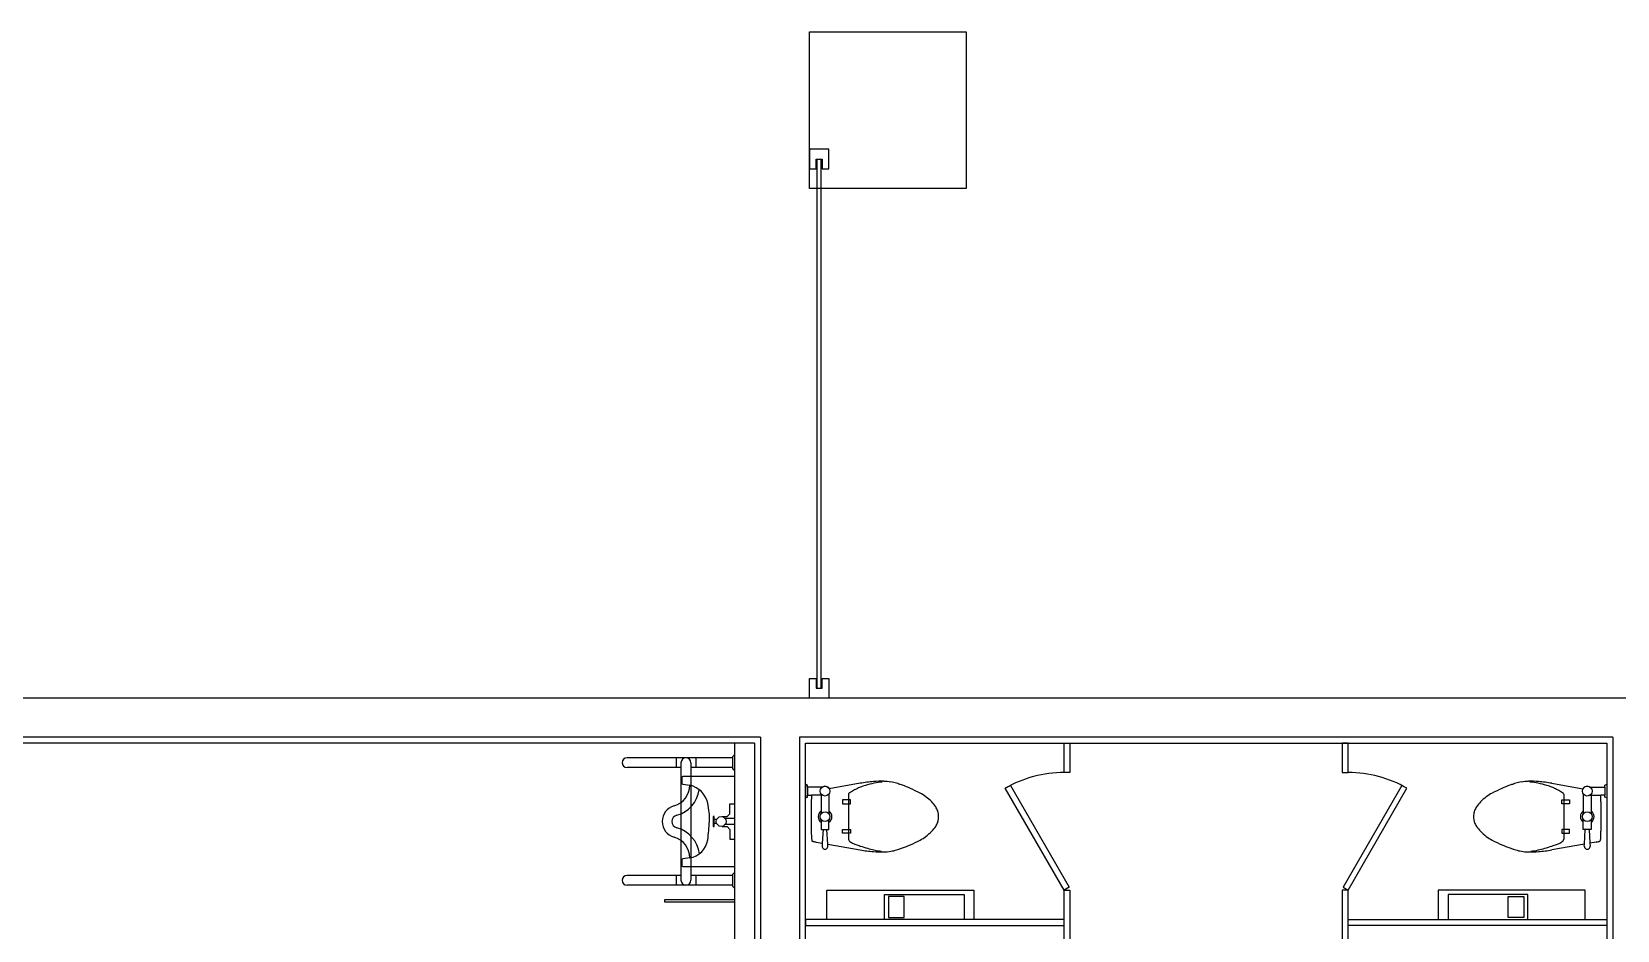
# Model space of a CAD drawing. Header units: millimetres. Extents: x -7718 to 421089, y 87466 to 341395.
# Drawn here: x 376084 to 384176, y 166724 to 171309 of the extents above; entities that cross this region are included whole.
import ezdxf

# ---------------------------------------------------------------- set-up
doc = ezdxf.new("R2010")
doc.units = ezdxf.units.MM
doc.header["$LTSCALE"] = 200
doc.header["$MEASUREMENT"] = 0
doc.layers.add('e-plan', color=9, linetype='CONTINUOUS')

msp = doc.modelspace()

# ---------------------------------------------------------------- linework, layer by layer
at = {"layer": 'e-plan', "ltscale": 0.5}
for p, q in [((380052.6, 171308.6), (380852.6, 171308.6)), ((380052.6, 170508.6), (380052.6, 171308.6)), ((380852.6, 171308.6), (380852.6, 170508.6)), ((380852.6, 170508.6), (380052.6, 170508.6))]:
    msp.add_line(p, q, dxfattribs=at)
at = {"layer": 'e-plan'}
for p, q in [((380087.6, 170708.6), (380052.6, 170708.6)), ((380052.6, 170708.6), (380052.6, 170608.6)), ((380117.6, 170708.6), (380087.6, 170708.6)), ((380152.6, 170708.6), (380117.6, 170708.6)), ((380152.6, 170608.6), (380152.6, 170708.6)), ((380052.6, 170608.6), (380087.6, 170608.6)), ((380087.6, 170608.6), (380087.6, 170658.6)), ((380087.6, 170658.6), (380117.6, 170658.6)), ((380092.6, 167958.6), (380092.6, 170658.6)), ((380112.6, 167958.6), (380112.6, 170658.6)), ((380117.6, 170658.6), (380117.6, 170608.6)), ((380117.6, 170608.6), (380152.6, 170608.6)), ((380052.6, 167908.6), (380052.6, 168008.6)), ((380052.6, 168008.6), (380087.6, 168008.6)), ((380087.6, 168008.6), (380087.6, 167958.6)), ((380117.6, 167958.6), (380117.6, 168008.6)), ((380117.6, 168008.6), (380152.6, 168008.6)), ((380152.6, 168008.6), (380152.6, 167908.6)), ((384352.6, 167908.6), (366602.6, 167908.6)), ((380087.6, 167908.6), (380052.6, 167908.6)), ((380087.6, 167958.6), (380117.6, 167958.6)), ((380117.6, 167908.6), (380087.6, 167908.6)), ((380152.6, 167908.6), (380117.6, 167908.6)), ((379802.6, 167708.6), (373193.4, 167708.6)), ((379772.6, 167678.6), (373208, 167678.6)), ((379772.6, 167678.6), (379772.6, 163988.6)), ((379802.6, 167708.6), (379802.6, 163958.6)), ((384152.6, 167708.6), (380002.6, 167708.6)), ((380002.6, 167708.6), (380002.6, 163958.6)), ((380032.6, 163988.6), (380032.6, 167678.6)), ((380032.6, 167678.6), (384122.6, 167678.6)), ((381352.6, 167528.6), (381352.6, 167678.6)), ((381352.6, 167678.6), (381382.6, 167678.6)), ((381382.6, 167678.6), (381382.6, 167528.6)), ((382802.6, 167678.6), (382772.6, 167678.6)), ((382772.6, 167678.6), (382772.6, 167528.6)), ((382802.6, 167528.6), (382802.6, 167678.6)), ((384122.6, 167678.6), (384122.6, 163988.6)), ((384152.6, 167708.6), (384152.6, 163958.6)), ((379402.6, 167503.6), (379402.6, 167473.6)), ((379672.6, 167508.6), (379407.6, 167508.6)), ((379672.6, 167048.6), (379672.6, 167508.6)), ((381382.6, 167528.6), (381352.6, 167528.6)), ((382772.6, 167528.6), (382802.6, 167528.6)), ((379407.6, 167468.6), (379442.6, 167463.6)), ((380032.6, 167468.6), (380032.6, 167398.6)), ((380042.6, 167463.6), (380032.6, 167468.6)), ((380042.6, 167453.6), (380042.6, 167463.6)), ((380042.6, 167453.6), (380042.6, 167413.6)), ((380117.6, 167453.6), (380042.6, 167453.6)), ((380312.6, 167473.6), (380154.5, 167445.7)), ((381052.6, 167448.2), (381078.6, 167463.2)), ((381352.6, 166928.6), (381052.6, 167448.2)), ((381078.6, 167463.2), (381378.6, 166943.6)), ((383076.6, 167463.2), (382776.6, 166943.6)), ((382802.6, 166928.6), (383102.6, 167448.2)), ((383102.6, 167448.2), (383076.6, 167463.2)), ((383842.6, 167473.6), (384000.7, 167445.7)), ((384037.6, 167453.6), (384112.6, 167453.6)), ((384112.6, 167463.6), (384122.6, 167468.6)), ((384112.6, 167453.6), (384112.6, 167463.6)), ((384112.6, 167453.6), (384112.6, 167413.6)), ((384122.6, 167468.6), (384122.6, 167398.6)), ((379647.6, 167318.6), (379647.6, 167368.6)), ((379647.6, 167368.6), (379672.6, 167368.6)), ((380032.6, 167398.6), (380042.6, 167403.6)), ((380042.6, 167403.6), (380042.6, 167413.6)), ((380042.6, 167413.6), (380063.9, 167413.6)), ((380062.6, 167378.6), (380062.6, 167303.6)), ((380117.6, 167413.6), (380063.9, 167413.6)), ((380112.6, 167418.6), (380112.6, 167318.6)), ((380152.6, 167418.6), (380152.6, 167318.6)), ((380262.6, 167388.6), (380222.6, 167388.6)), ((380222.6, 167388.6), (380222.6, 167368.6)), ((380222.6, 167368.6), (380262.6, 167368.6)), ((380252.6, 167418.6), (380252.6, 167303.6)), ((380262.6, 167368.6), (380262.6, 167388.6)), ((383892.6, 167368.6), (383892.6, 167388.6)), ((383892.6, 167388.6), (383932.6, 167388.6)), ((383932.6, 167368.6), (383892.6, 167368.6)), ((383902.6, 167418.6), (383902.6, 167303.6)), ((383932.6, 167388.6), (383932.6, 167368.6)), ((384002.6, 167418.6), (384002.6, 167318.6)), ((384037.6, 167413.6), (384091.2, 167413.6)), ((384042.6, 167418.6), (384042.6, 167318.6)), ((384112.6, 167413.6), (384091.2, 167413.6)), ((384092.6, 167378.6), (384092.6, 167303.6)), ((384112.6, 167403.6), (384112.6, 167413.6)), ((384122.6, 167398.6), (384112.6, 167403.6)), ((379567.6, 167303.6), (379562.6, 167303.6)), ((379562.6, 167303.6), (379562.6, 167253.6)), ((379567.6, 167253.6), (379567.6, 167303.6)), ((379577.6, 167288.6), (379567.6, 167288.6)), ((379577.6, 167268.6), (379567.6, 167268.6)), ((379607.6, 167303.6), (379632.6, 167303.6)), ((379672.6, 167293.6), (379622.6, 167293.6)), ((379672.6, 167263.6), (379622.6, 167263.6)), ((379632.6, 167303.6), (379647.6, 167318.6)), ((380062.6, 167303.6), (380062.6, 167228.6)), ((380112.6, 167288.6), (380112.6, 167238.6)), ((380152.6, 167238.6), (380152.6, 167288.6)), ((380252.6, 167303.6), (380252.6, 167188.6)), ((383902.6, 167303.6), (383902.6, 167188.6)), ((384002.6, 167238.6), (384002.6, 167288.6)), ((384042.6, 167288.6), (384042.6, 167238.6)), ((384092.6, 167303.6), (384092.6, 167228.6)), ((379562.6, 167253.6), (379567.6, 167253.6)), ((379607.6, 167253.6), (379632.6, 167253.6)), ((379632.6, 167253.6), (379647.6, 167238.6)), ((379647.6, 167238.6), (379647.6, 167188.6)), ((379647.6, 167188.6), (379672.6, 167188.6)), ((380112.6, 167238.6), (380152.6, 167238.6)), ((380122.6, 167238.6), (380118.4, 167168)), ((380147, 167162.8), (380142.6, 167238.6)), ((380222.6, 167238.6), (380262.6, 167238.6)), ((380222.6, 167218.6), (380222.6, 167238.6)), ((380262.6, 167218.6), (380222.6, 167218.6)), ((380262.6, 167238.6), (380262.6, 167218.6)), ((383932.6, 167238.6), (383892.6, 167238.6)), ((383892.6, 167238.6), (383892.6, 167218.6)), ((383892.6, 167218.6), (383932.6, 167218.6)), ((383932.6, 167218.6), (383932.6, 167238.6)), ((384042.6, 167238.6), (384002.6, 167238.6)), ((384008.1, 167162.8), (384012.6, 167238.6)), ((384032.6, 167238.6), (384036.7, 167168)), ((380087.6, 167173.6), (380118.4, 167168)), ((380118.4, 167168), (380117.6, 167153.6)), ((380147.6, 167153.6), (380147, 167162.8)), ((380147, 167162.8), (380312.6, 167133.6)), ((384008.1, 167162.8), (383842.6, 167133.6)), ((384007.6, 167153.6), (384008.1, 167162.8)), ((384067.6, 167173.6), (384036.7, 167168)), ((384036.7, 167168), (384037.6, 167153.6)), ((379402.6, 167083.6), (379402.6, 167053.6)), ((379442.6, 167093.6), (379407.6, 167088.6)), ((379407.6, 167048.6), (379672.6, 167048.6)), ((381378.6, 166943.6), (381352.6, 166928.6)), ((382776.6, 166943.6), (382802.6, 166928.6)), ((379672.6, 166878.6), (379312.6, 166878.6)), ((379312.6, 166878.6), (379312.6, 166868.6)), ((379312.6, 166868.6), (379672.6, 166868.6)), ((379672.6, 166868.6), (379672.6, 166878.6)), ((380142.6, 166778.6), (380142.6, 166928.6)), ((380142.6, 166928.6), (380892.6, 166928.6)), ((380436.6, 166778.6), (380436.6, 166905.6)), ((380436.6, 166905.6), (380842.6, 166905.6)), ((380536.6, 166895.6), (380456.6, 166895.6)), ((380456.6, 166895.6), (380456.6, 166788.6)), ((380536.6, 166788.6), (380536.6, 166895.6)), ((380842.6, 166905.6), (380842.6, 166778.6)), ((380892.6, 166928.6), (380892.6, 166778.6)), ((381352.6, 166598.6), (381352.6, 166928.6)), ((381352.6, 166928.6), (381382.6, 166928.6)), ((381382.6, 166928.6), (381382.6, 166598.6)), ((382802.6, 166928.6), (382772.6, 166928.6)), ((382772.6, 166928.6), (382772.6, 166598.6)), ((382802.6, 166598.6), (382802.6, 166928.6)), ((384012.6, 166928.6), (383262.6, 166928.6)), ((383262.6, 166928.6), (383262.6, 166778.6)), ((383312.6, 166905.6), (383312.6, 166778.6)), ((383718.6, 166905.6), (383312.6, 166905.6)), ((383618.6, 166788.6), (383618.6, 166895.6)), ((383618.6, 166895.6), (383698.6, 166895.6)), ((383698.6, 166895.6), (383698.6, 166788.6)), ((383718.6, 166778.6), (383718.6, 166905.6)), ((384012.6, 166778.6), (384012.6, 166928.6)), ((380436.4, 166778.5), (380032.6, 166778.6)), ((380032.6, 166778.6), (380032.6, 166748.6)), ((380892.6, 166778.6), (380142.6, 166778.6)), ((380842.4, 166778.4), (380436.4, 166778.5)), ((380842.6, 166778.6), (380436.6, 166778.6)), ((380456.6, 166788.6), (380536.6, 166788.6)), ((380892.4, 166778.4), (380842.4, 166778.4)), ((380842.4, 166778.4), (380842.4, 166778.4)), ((381352.6, 166778.6), (380892.4, 166778.6)), ((380892.4, 166778.6), (380892.4, 166778.4)), ((381352.6, 166748.6), (381352.6, 166778.6)), ((382802.6, 166748.6), (382802.6, 166778.6)), ((382802.6, 166778.6), (383262.7, 166778.6)), ((383262.6, 166778.6), (384012.6, 166778.6)), ((383262.7, 166778.6), (383262.7, 166778.4)), ((383262.7, 166778.4), (383312.7, 166778.4)), ((383312.6, 166778.6), (383718.6, 166778.6)), ((383312.7, 166778.4), (383718.7, 166778.5)), ((383312.7, 166778.4), (383312.7, 166778.4)), ((383698.6, 166788.6), (383618.6, 166788.6)), ((383718.7, 166778.5), (384122.6, 166778.6)), ((384122.6, 166778.6), (384122.6, 166748.6)), ((380032.6, 166748.6), (381352.6, 166748.6)), ((384122.6, 166748.6), (382802.6, 166748.6))]:
    msp.add_line(p, q, dxfattribs=at)
at = {"layer": 'e-plan', "ltscale": 400}
for p, q in [((379672.6, 163988.6), (379672.6, 167678.6)), ((379660.1, 167603.6), (379122.6, 167603.6)), ((379372.6, 167603.6), (379372.6, 167553.6)), ((379472.6, 167603.6), (379472.6, 167553.6)), ((379660.1, 167603.6), (379660.1, 167553.6)), ((379397.6, 167553.6), (379122.6, 167553.6)), ((379397.6, 167578.6), (379397.6, 166978.6)), ((379447.6, 167578.6), (379447.6, 166978.6)), ((379660.1, 167553.6), (379447.6, 167553.6)), ((379397.6, 167003.6), (379122.6, 167003.6)), ((379660.1, 166953.6), (379122.6, 166953.6)), ((379372.6, 167003.6), (379372.6, 166953.6)), ((379660.1, 167003.6), (379447.6, 167003.6)), ((379472.6, 167003.6), (379472.6, 166953.6)), ((379660.1, 167003.6), (379660.1, 166953.6))]:
    msp.add_line(p, q, dxfattribs=at)
at = {"layer": 'e-plan'}
for centre in [(380132.6, 167433.6), (384022.6, 167433.6), (379602.6, 167278.6), (380132.6, 167303.6), (384022.6, 167303.6)]:
    msp.add_circle(centre, 25, dxfattribs=at)
at = {"layer": 'e-plan', "ltscale": 400}
for centre, radius, start, end in [((379122.6, 167578.6), 25, 90, 270), ((379422.6, 167578.6), 25, 0, 180), ((379672.6, 167603.6), 12.5, 90, 180), ((379672.6, 167553.6), 12.5, 180, 270), ((379122.6, 166978.6), 25, 90, 270), ((379422.6, 166978.6), 25, 180, 0), ((379672.6, 167003.6), 12.5, 90, 180), ((379672.6, 166953.6), 12.5, 180, 270)]:
    msp.add_arc(centre, radius, start, end, dxfattribs=at)
at = {"layer": 'e-plan'}
for centre, radius, start, end in [((379407.6, 167503.6), 5, 90, 180), ((381352.6, 166928.6), 600, 90, 120), ((382802.6, 166928.6), 600, 60, 90), ((379333.7, 167463.6), 108.9, 285.3921, 0), ((379333.7, 167463.6), 158.9, 285.3921, 351.60193), ((379408.4, 167474.4), 5.89, 188.1301, 261.8699), ((379415.3, 167344.9), 121.8, 12.90761, 77.03925), ((380132.6, 167433.6), 25, 28.93716, 126.8699), ((380358.6, 167281.9), 174.4, 119.56748, 126.8699), ((380506.8, 167020.7), 474.7, 116.56505, 119.56748), ((380429.9, 167174.5), 302.8, 112.80534, 116.56505), ((380445.1, 166710.2), 774.8, 94.76364, 99.84658), ((380403.4, 167237.5), 234.4, 105.9454, 112.80534), ((380503.6, 166886.8), 599.2, 101.65654, 105.9454), ((380417.4, 167042.5), 441.4, 88.02767, 94.76364), ((380450.7, 167143.4), 337.2, 94.39871, 101.65654), ((380422.1, 167180.2), 303.5, 81.25384, 88.02767), ((380435.9, 167269.8), 212.9, 73.16389, 81.25384), ((380365.5, 167037.3), 455.9, 71.56505, 73.16389), ((380191.3, 166514.7), 1006.7, 70.48917, 71.56505), ((380339.7, 166933.5), 562.4, 66.03751, 70.48917), ((380208, 166637), 886.9, 62.49272, 66.03751), ((380517.2, 167230.9), 217.3, 53.1301, 62.49272), ((383637.9, 167230.9), 217.3, 117.50728, 126.8699), ((383947.2, 166637), 886.9, 113.96249, 117.50728), ((383815.4, 166933.5), 562.4, 109.51083, 113.96249), ((383963.8, 166514.7), 1006.7, 108.43495, 109.51083), ((383789.6, 167037.3), 455.9, 106.83611, 108.43495), ((383719.2, 167269.8), 212.9, 98.74616, 106.83611), ((383733, 167180.2), 303.5, 91.97233, 98.74616), ((383737.8, 167042.5), 441.4, 85.23636, 91.97233), ((383704.4, 167143.4), 337.2, 78.34346, 85.60129), ((383651.5, 166886.8), 599.2, 74.0546, 78.34346), ((383710.1, 166710.2), 774.8, 80.15342, 85.23636), ((383751.7, 167237.5), 234.4, 67.19466, 74.0546), ((383725.2, 167174.5), 302.8, 63.43495, 67.19466), ((383648.3, 167020.7), 474.7, 60.43252, 63.43495), ((383796.5, 167281.9), 174.4, 53.1301, 60.43252), ((384022.6, 167433.6), 25, 53.1301, 151.06284), ((379384.6, 167278.6), 83, 105.3921, 254.6079), ((379190.8, 167293.4), 352.1, 357.58468, 12.90761), ((380525.3, 167378.6), 462.7, 175.66172, 180), ((380256.1, 167418.6), 3.54, 126.8699, 180), ((380483.7, 167186.2), 273.1, 44.78082, 53.1301), ((380560.5, 167262.4), 165, 33.69007, 44.78082), ((380629, 167308.1), 82.6, 17.99006, 33.69007), ((383526.1, 167308.1), 82.6, 146.30993, 162.00994), ((383594.7, 167262.4), 165, 135.21918, 146.30993), ((383671.4, 167186.2), 273.1, 126.8699, 135.21918), ((383899, 167418.6), 3.54, 0, 53.1301), ((383629.9, 167378.6), 462.7, 0, 4.33828), ((379384.6, 167278.6), 33, 105.3921, 254.6079), ((378592.8, 167318.7), 950.6, 351.92304, 357.58468), ((380132.6, 167303.6), 35, 124.8499, 235.1501), ((380132.6, 167303.6), 35, 304.8499, 55.1501), ((380629, 167299.1), 82.6, 326.30993, 342.00994), ((380605, 167300.3), 107.9, 9.46232, 17.99006), ((380605, 167306.9), 107.9, 342.00994, 350.53768), ((380624.9, 167303.6), 87.7, 0, 9.46232), ((380624.9, 167303.6), 87.7, 350.53768, 360), ((383530.3, 167303.6), 87.7, 170.53768, 180), ((383530.3, 167303.6), 87.7, 180, 189.46232), ((383550.2, 167300.3), 107.9, 162.00994, 170.53768), ((383550.2, 167306.9), 107.9, 189.46232, 197.99006), ((383526.1, 167299.1), 82.6, 197.99006, 213.69007), ((384022.6, 167303.6), 35, 124.8499, 235.1501), ((384022.6, 167303.6), 35, 304.8499, 55.1501), ((379333.7, 167093.6), 108.9, 0, 74.6079), ((379333.7, 167093.6), 158.9, 7.2203, 74.6079), ((379427.3, 167200.2), 107.7, 278.1301, 351.92304), ((380525.3, 167228.6), 462.7, 180, 185.71059), ((380069.9, 167183.1), 5.01, 185.71059, 242.92632), ((380264.9, 167188.6), 12.3, 180, 225), ((380294.9, 167218.6), 54.8, 225, 245.9278), ((380208, 167970.2), 886.9, 293.96249, 297.50728), ((380517.2, 167376.3), 217.3, 297.50728, 306.8699), ((380483.7, 167421), 273.1, 306.8699, 315.21918), ((380560.5, 167344.8), 165, 315.21918, 326.30993), ((383594.7, 167344.8), 165, 213.69007, 224.78082), ((383671.4, 167421), 273.1, 224.78082, 233.1301), ((383637.9, 167376.3), 217.3, 233.1301, 242.49272), ((383947.2, 167970.2), 886.9, 242.49272, 246.03751), ((383860.2, 167218.6), 54.8, 294.0722, 315), ((383890.2, 167188.6), 12.3, 315, 0), ((384085.3, 167183.1), 5.01, 297.07368, 354.28941), ((383629.9, 167228.6), 462.7, 354.28941, 0), ((380076.7, 167196.4), 20, 242.92632, 255.96376), ((380132.7, 167420.5), 251, 255.96376, 259.64031), ((380132.6, 167152.7), 15, 176.63354, 3.36646), ((380391.4, 167434.5), 291.3, 245.9278, 249.44395), ((380487, 167689.6), 563.7, 249.44395, 251.97138), ((380641.9, 168165.5), 1064.2, 251.97138, 254.0546), ((380445.1, 167897), 774.8, 260.15342, 265.23636), ((380577, 167938.2), 827.8, 254.0546, 256.41664), ((380417.4, 167564.7), 441.4, 265.23636, 271.97233), ((380440, 167371.1), 244.3, 256.41664, 265.60129), ((380422.1, 167426.9), 303.5, 271.97233, 278.74616), ((380435.9, 167337.4), 212.9, 278.74616, 286.83611), ((380365.5, 167569.9), 455.9, 286.83611, 288.43495), ((380191.3, 168092.5), 1006.7, 288.43495, 289.51083), ((380339.7, 167673.7), 562.4, 289.51083, 293.96249), ((383815.4, 167673.7), 562.4, 246.03751, 250.48917), ((383963.8, 168092.5), 1006.7, 250.48917, 251.56505), ((383789.6, 167569.9), 455.9, 251.56505, 253.16389), ((383719.2, 167337.4), 212.9, 253.16389, 261.25384), ((383733, 167426.9), 303.5, 261.25384, 268.02767), ((383737.8, 167564.7), 441.4, 268.02767, 274.76364), ((383715.2, 167371.1), 244.3, 274.39871, 283.58336), ((383578.2, 167938.2), 827.8, 283.58336, 285.9454), ((383710.1, 167897), 774.8, 274.76364, 279.84658), ((383513.2, 168165.5), 1064.2, 285.9454, 288.02862), ((383668.1, 167689.6), 563.7, 288.02862, 290.55605), ((383763.8, 167434.5), 291.3, 290.55605, 294.0722), ((384022.6, 167152.7), 15, 176.63354, 3.36646), ((384022.4, 167420.5), 251, 280.35969, 284.03624), ((384078.5, 167196.4), 20, 284.03624, 297.07368), ((379407.6, 167083.6), 5, 90, 180), ((379407.6, 167053.6), 5, 180, 270)]:
    msp.add_arc(centre, radius, start, end, dxfattribs=at)

doc.saveas('drawing.dxf')
